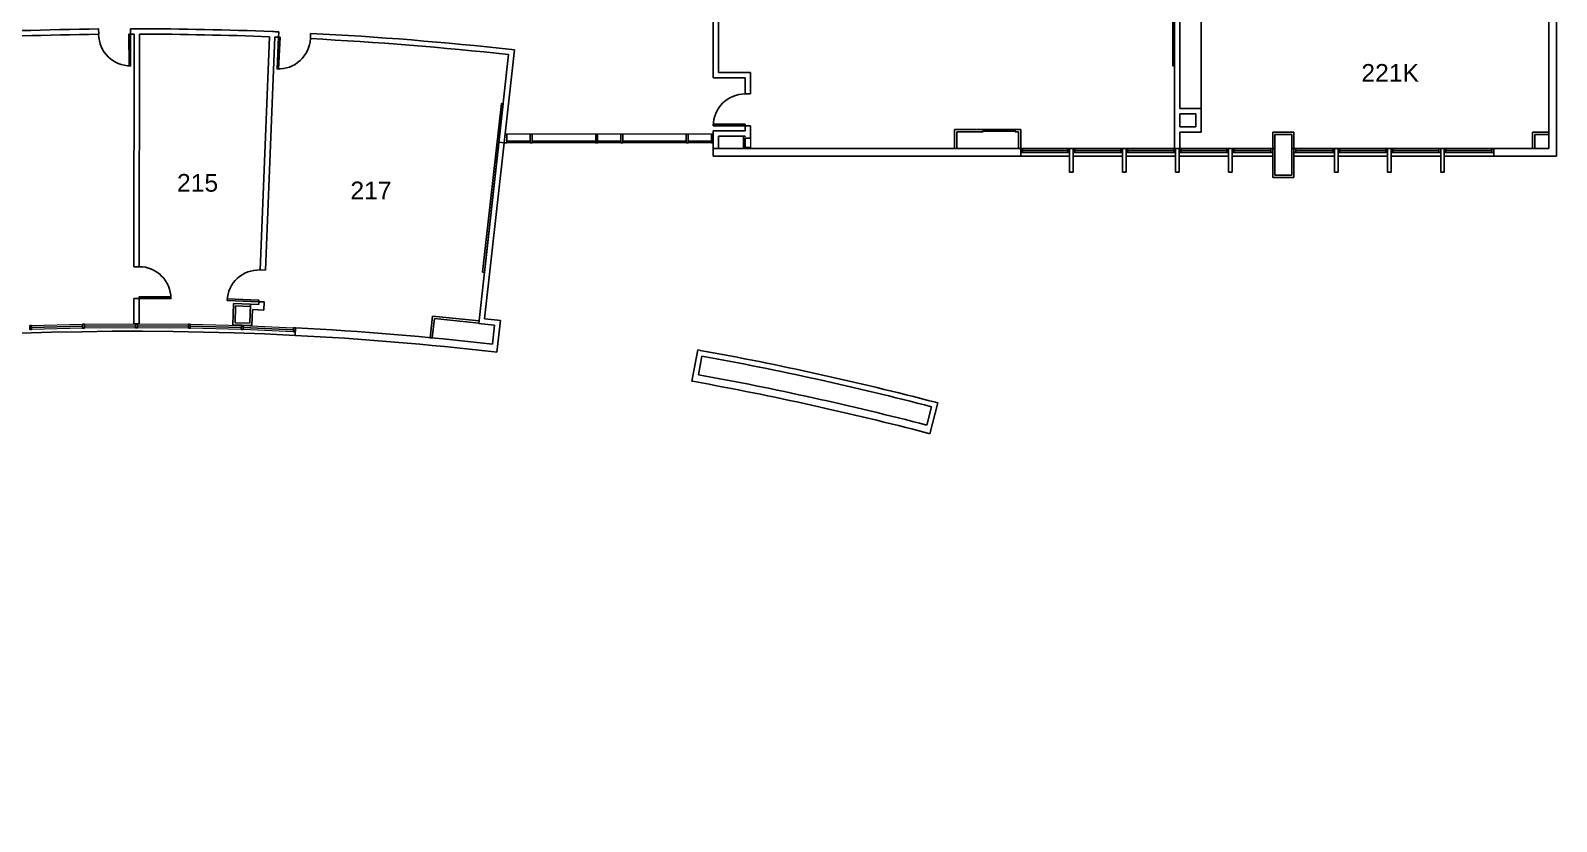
# Model space of a CAD drawing. Header units: inches. Extents: x -60 to 4788, y -1491 to 1233.
# Drawn here: x 3038 to 4764, y -968 to -74 of the extents above; entities that cross this region are included whole.
import ezdxf

# ---------------------------------------------------------------- set-up
doc = ezdxf.new("R2010")
doc.units = ezdxf.units.IN
doc.header["$LTSCALE"] = 48
doc.header["$MEASUREMENT"] = 0
for name, color, linetype, lineweight in [('A-Anno-Note', 231, 'Continuous', 25), ('A-EQPM-FIXD', 2, 'Continuous', 13), ('A-FLOR-CASE', 3, 'Continuous', 25)]:
    doc.layers.add(name, color=color, linetype=linetype, lineweight=lineweight)
for name, color, linetype in [('A-DETL-2', 2, 'Continuous'), ('A-DOOR', 4, 'Continuous'), ('A-GLAZ', 3, 'Continuous'), ('A-WALL', 5, 'Continuous'), ('A-WALL-JAMB', 6, 'Continuous')]:
    doc.layers.add(name, color=color, linetype=linetype)

# ---------------------------------------------------------------- blocks, each defined once
blk = doc.blocks.new('*U193')
at = {"linetype": 'ByBlock', "lineweight": -2}
for p, q in [((0, 0), (0, -8.5)), ((156, 0), (0, 0)), ((0, -8.5), (147.5, -8.5))]:
    blk.add_line(p, q, dxfattribs=at)
at = {"lineweight": -2}
for p, q in [((0, 0), (0, -8.5)), ((156, 0), (0, 0)), ((0, -8.5), (147.5, -8.5))]:
    blk.add_line(p, q, dxfattribs=at)
blk = doc.blocks.new('*U203')
at = {"linetype": 'ByBlock', "lineweight": -2}
for p, q in [((31.2, 0), (-1.2, 0)), ((1.3, -2.5), (31.2, -2.5)), ((31.2, -2.5), (31.2, 0))]:
    blk.add_line(p, q, dxfattribs=at)
at = {"lineweight": -2}
for p, q in [((31.2, 0), (-1.2, 0)), ((1.3, -2.5), (31.2, -2.5)), ((31.2, -2.5), (31.2, 0))]:
    blk.add_line(p, q, dxfattribs=at)
blk = doc.blocks.new('*U204')
at = {"linetype": 'ByBlock', "lineweight": -2}
for p, q in [((21.5, 1.2), (2.5, 1.2)), ((0, -1.2), (24, -1.2))]:
    blk.add_line(p, q, dxfattribs=at)
at = {"lineweight": -2}
for p, q in [((21.5, 1.2), (2.5, 1.2)), ((0, -1.2), (24, -1.2))]:
    blk.add_line(p, q, dxfattribs=at)
blk = doc.blocks.new('*U208')
at = {"linetype": 'ByBlock', "lineweight": -2}
for p, q in [((0, 0), (0, -8.5)), ((62.5, 0), (0, 0)), ((0, -8.5), (71, -8.5))]:
    blk.add_line(p, q, dxfattribs=at)
at = {"lineweight": -2}
for p, q in [((0, 0), (0, -8.5)), ((62.5, 0), (0, 0)), ((0, -8.5), (71, -8.5))]:
    blk.add_line(p, q, dxfattribs=at)
blk = doc.blocks.new('*U228')
at = {"linetype": 'ByBlock', "lineweight": -2}
for p, q in [((206.2, 3), (0, 3)), ((206.2, -3), (206.2, 3)), ((6, -3), (206.2, -3))]:
    blk.add_line(p, q, dxfattribs=at)
at = {"lineweight": -2}
for p, q in [((206.2, 3), (0, 3)), ((206.2, -3), (206.2, 3)), ((6, -3), (206.2, -3))]:
    blk.add_line(p, q, dxfattribs=at)
blk = doc.blocks.new('*U231')
at = {"linetype": 'ByBlock', "lineweight": -2}
for p, q in [((0, 0), (0, -6)), ((20, 0), (0, 0)), ((0, -6), (14, -6))]:
    blk.add_line(p, q, dxfattribs=at)
at = {"lineweight": -2}
for p, q in [((0, 0), (0, -6)), ((20, 0), (0, 0)), ((0, -6), (14, -6))]:
    blk.add_line(p, q, dxfattribs=at)
blk = doc.blocks.new('*U235')
at = {"linetype": 'ByBlock', "lineweight": -2}
for p, q in [((30, 3), (8.5, 3)), ((0, -3), (36, -3))]:
    blk.add_line(p, q, dxfattribs=at)
at = {"lineweight": -2}
for p, q in [((30, 3), (8.5, 3)), ((0, -3), (36, -3))]:
    blk.add_line(p, q, dxfattribs=at)
blk = doc.blocks.new('*U272')
at = {"linetype": 'ByBlock', "lineweight": -2}
for p, q in [((0, 0), (0, -2.5)), ((32.5, 0), (0, 0)), ((0, -2.5), (30, -2.5))]:
    blk.add_line(p, q, dxfattribs=at)
at = {"lineweight": -2}
for p, q in [((0, 0), (0, -2.5)), ((32.5, 0), (0, 0)), ((0, -2.5), (30, -2.5))]:
    blk.add_line(p, q, dxfattribs=at)
blk = doc.blocks.new('*U321')
at = {"linetype": 'ByBlock', "lineweight": -2}
for p, q in [((0, 0), (0, -8.5)), ((348, 0), (0, 0)), ((348, -8.5), (348, 0)), ((0, -8.5), (348, -8.5))]:
    blk.add_line(p, q, dxfattribs=at)
at = {"lineweight": -2}
for p, q in [((0, 0), (0, -8.5)), ((348, 0), (0, 0)), ((348, -8.5), (348, 0)), ((0, -8.5), (348, -8.5))]:
    blk.add_line(p, q, dxfattribs=at)
blk = doc.blocks.new('*U322')
at = {"linetype": 'ByBlock', "lineweight": -2}
for p, q in [((0, 3), (0, -3)), ((99.8, 3), (0, 3)), ((0, -3), (105.8, -3))]:
    blk.add_line(p, q, dxfattribs=at)
at = {"lineweight": -2}
for p, q in [((0, 3), (0, -3)), ((99.8, 3), (0, 3)), ((0, -3), (105.8, -3))]:
    blk.add_line(p, q, dxfattribs=at)
blk = doc.blocks.new('*U329')
at = {"linetype": 'ByBlock', "lineweight": -2}
for p, q in [((0, 3), (381.5, 3)), ((0, 3), (0, -3)), ((0, -3), (18.5, -3)), ((24.5, -3), (39.5, -3)), ((45.5, -3), (147.5, -3)), ((153.5, -3), (201.5, -3)), ((207.5, -3), (381.5, -3))]:
    blk.add_line(p, q, dxfattribs=at)
at = {"lineweight": -2}
for p, q in [((0, 3), (381.5, 3)), ((0, 3), (0, -3)), ((0, -3), (18.5, -3)), ((24.5, -3), (39.5, -3)), ((45.5, -3), (147.5, -3)), ((153.5, -3), (201.5, -3)), ((207.5, -3), (381.5, -3))]:
    blk.add_line(p, q, dxfattribs=at)
blk = doc.blocks.new('*U365')
at = {"linetype": 'ByBlock', "lineweight": -2}
for p, q in [((0, -6), (36, -6)), ((42, 0), (6, 0))]:
    blk.add_line(p, q, dxfattribs=at)
at = {"lineweight": -2}
for p, q in [((0, -6), (36, -6)), ((42, 0), (6, 0))]:
    blk.add_line(p, q, dxfattribs=at)
blk = doc.blocks.new('*U366')
at = {"linetype": 'ByBlock', "lineweight": -2}
for p, q in [((30, 0), (0, 0)), ((0, -6), (36, -6))]:
    blk.add_line(p, q, dxfattribs=at)
at = {"lineweight": -2}
for p, q in [((30, 0), (0, 0)), ((0, -6), (36, -6))]:
    blk.add_line(p, q, dxfattribs=at)
blk = doc.blocks.new('*U368')
at = {"linetype": 'ByBlock', "lineweight": -2}
for p, q in [((121.5, 0), (-6, 0)), ((223.5, 0), (151.5, 0)), ((0, -6), (124.5, -6)), ((127, -6), (146, -6)), ((148.5, -6), (217.5, -6))]:
    blk.add_line(p, q, dxfattribs=at)
at = {"lineweight": -2}
for p, q in [((121.5, 0), (-6, 0)), ((223.5, 0), (151.5, 0)), ((0, -6), (124.5, -6)), ((127, -6), (146, -6)), ((148.5, -6), (217.5, -6))]:
    blk.add_line(p, q, dxfattribs=at)
blk = doc.blocks.new('*U426')
at = {"linetype": 'ByBlock', "lineweight": -2}
for p, q in [((21, 0.1), (18, 0)), ((-3, -6), (0, -6))]:
    blk.add_line(p, q, dxfattribs=at)
at = {"lineweight": -2}
for p, q in [((21, 0.1), (18, 0)), ((-3, -6), (0, -6))]:
    blk.add_line(p, q, dxfattribs=at)
at = {"linetype": 'ByBlock', "lineweight": -2, "extrusion": (4.45465e-44, 5.13544e-45, -1)}
blk.add_arc((0, 3588), 3588, 269.7126, 269.9521, dxfattribs=at)
at = {"lineweight": -2, "extrusion": (4.45465e-44, 5.13544e-45, -1)}
blk.add_arc((0, 3588), 3588, 269.7126, 269.9521, dxfattribs=at)
at = {"linetype": 'ByBlock', "lineweight": -2}
blk.add_arc((0, 3588), 3594, 270, 270.2395, dxfattribs=at)
at = {"lineweight": -2}
blk.add_arc((0, 3588), 3594, 270, 270.2395, dxfattribs=at)
blk = doc.blocks.new('*U438')
at = {"linetype": 'ByBlock', "lineweight": -2}
for p, q in [((16.9, 1.3), (-2.5, 1.3)), ((16.9, -1.2), (16.9, 1.3)), ((0, -1.2), (16.9, -1.2))]:
    blk.add_line(p, q, dxfattribs=at)
at = {"lineweight": -2}
for p, q in [((16.9, 1.3), (-2.5, 1.3)), ((16.9, -1.2), (16.9, 1.3)), ((0, -1.2), (16.9, -1.2))]:
    blk.add_line(p, q, dxfattribs=at)
blk = doc.blocks.new('*U439')
at = {"linetype": 'ByBlock', "lineweight": -2}
for p, q in [((20.3, 0), (1.3, 0)), ((-1.3, -2.5), (22.7, -2.5))]:
    blk.add_line(p, q, dxfattribs=at)
at = {"lineweight": -2}
for p, q in [((20.3, 0), (1.3, 0)), ((-1.3, -2.5), (22.7, -2.5))]:
    blk.add_line(p, q, dxfattribs=at)
blk = doc.blocks.new('*U440')
at = {"linetype": 'ByBlock', "lineweight": -2}
for p, q in [((5.3, 0), (1.3, 0)), ((5.3, -2.5), (5.3, 0)), ((-1.2, -2.5), (5.3, -2.5))]:
    blk.add_line(p, q, dxfattribs=at)
at = {"lineweight": -2}
for p, q in [((5.3, 0), (1.3, 0)), ((5.3, -2.5), (5.3, 0)), ((-1.2, -2.5), (5.3, -2.5))]:
    blk.add_line(p, q, dxfattribs=at)
blk = doc.blocks.new('*U441')
at = {"linetype": 'ByBlock', "lineweight": -2}
for p, q in [((19, 1.2), (-2.5, 1.2)), ((19, -1.2), (19, 1.2)), ((0, -1.2), (19, -1.2))]:
    blk.add_line(p, q, dxfattribs=at)
at = {"lineweight": -2}
for p, q in [((19, 1.2), (-2.5, 1.2)), ((19, -1.2), (19, 1.2)), ((0, -1.2), (19, -1.2))]:
    blk.add_line(p, q, dxfattribs=at)
blk = doc.blocks.new('*U442')
at = {"linetype": 'ByBlock', "lineweight": -2}
for p, q in [((0, 1.2), (0, -1.2)), ((21.5, 1.2), (0, 1.2)), ((0, -1.2), (19, -1.2))]:
    blk.add_line(p, q, dxfattribs=at)
at = {"lineweight": -2}
for p, q in [((0, 1.2), (0, -1.2)), ((21.5, 1.2), (0, 1.2)), ((0, -1.2), (19, -1.2))]:
    blk.add_line(p, q, dxfattribs=at)
blk = doc.blocks.new('*U446')
at = {"linetype": 'ByBlock', "lineweight": -2}
for p, q in [((0, 3), (0, -3)), ((28.5, 3), (0, 3)), ((28.5, -3), (28.5, 3)), ((64.5, 3), (64.5, -3)), ((327.5, 3), (64.5, 3)), ((0, -3), (28.5, -3)), ((64.5, -3), (327.5, -3))]:
    blk.add_line(p, q, dxfattribs=at)
at = {"lineweight": -2}
for p, q in [((0, 3), (0, -3)), ((28.5, 3), (0, 3)), ((28.5, -3), (28.5, 3)), ((64.5, 3), (64.5, -3)), ((327.5, 3), (64.5, 3)), ((0, -3), (28.5, -3)), ((64.5, -3), (327.5, -3))]:
    blk.add_line(p, q, dxfattribs=at)
blk = doc.blocks.new('*U449')
at = {"linetype": 'ByBlock', "lineweight": -2}
for p, q in [((6.1, 3), (3, 3)), ((6.1, -3), (6.1, 3)), ((42.1, 3), (42.1, -3)), ((306, 3), (42.1, 3)), ((-3, -3), (6.1, -3)), ((42.1, -3), (306, -3))]:
    blk.add_line(p, q, dxfattribs=at)
at = {"lineweight": -2}
for p, q in [((6.1, 3), (3, 3)), ((6.1, -3), (6.1, 3)), ((42.1, 3), (42.1, -3)), ((306, 3), (42.1, 3)), ((-3, -3), (6.1, -3)), ((42.1, -3), (306, -3))]:
    blk.add_line(p, q, dxfattribs=at)
blk = doc.blocks.new('*U451')
at = {"linetype": 'ByBlock', "lineweight": -2}
for p, q in [((812.5, 79.6), (815.4, 80.2)), ((431.4, 17.9), (430.7, 23.9)), ((466.5, 28), (467.2, 22.1)), ((228.3, 0.7), (227.9, 6.7)), ((263.8, 8.9), (264.2, 3)), ((-3, -6), (0, -6))]:
    blk.add_line(p, q, dxfattribs=at)
at = {"lineweight": -2}
for p, q in [((812.5, 79.6), (815.4, 80.2)), ((431.4, 17.9), (430.7, 23.9)), ((466.5, 28), (467.2, 22.1)), ((228.3, 0.7), (227.9, 6.7)), ((263.8, 8.9), (264.2, 3)), ((-3, -6), (0, -6))]:
    blk.add_line(p, q, dxfattribs=at)
at = {"linetype": 'ByBlock', "lineweight": -2, "extrusion": (4.45714e-44, 4.91483e-45, -1)}
for start, end in [(258.0194, 263.1198), (263.7967, 265.9655), (263.6495, 263.7084), (266.645, 269.9559), (266.0538, 266.1153)]:
    blk.add_arc((0, 3894), 3894, start, end, dxfattribs=at)
at = {"lineweight": -2, "extrusion": (4.45714e-44, 4.91483e-45, -1)}
for start, end in [(258.0194, 263.1198), (263.7967, 265.9655), (263.6495, 263.7084), (266.645, 269.9559), (266.0538, 266.1153)]:
    blk.add_arc((0, 3894), 3894, start, end, dxfattribs=at)
at = {"linetype": 'ByBlock', "lineweight": -2}
for start, end in [(276.8798, 282.0248), (276.2475, 276.3509), (270, 273.3554), (273.8843, 273.9904), (273.9904, 276.2475)]:
    blk.add_arc((0, 3894), 3900, start, end, dxfattribs=at)
at = {"lineweight": -2}
for start, end in [(276.8798, 282.0248), (276.2475, 276.3509), (270, 273.3554), (273.8843, 273.9904), (273.9904, 276.2475)]:
    blk.add_arc((0, 3894), 3900, start, end, dxfattribs=at)
blk = doc.blocks.new('*U514')
at = {"linetype": 'ByBlock', "lineweight": -2}
for p, q in [((50.5, 1.2), (-2.5, 1.2)), ((50.5, -1.3), (50.5, 1.2)), ((0, -1.3), (50.5, -1.3))]:
    blk.add_line(p, q, dxfattribs=at)
at = {"lineweight": -2}
for p, q in [((50.5, 1.2), (-2.5, 1.2)), ((50.5, -1.3), (50.5, 1.2)), ((0, -1.3), (50.5, -1.3))]:
    blk.add_line(p, q, dxfattribs=at)
blk = doc.blocks.new('*U515')
at = {"linetype": 'ByBlock', "lineweight": -2}
for p, q in [((23.4, 0), (1.3, 0)), ((23.4, -2.5), (23.4, 0)), ((-1.2, -2.5), (23.4, -2.5))]:
    blk.add_line(p, q, dxfattribs=at)
at = {"lineweight": -2}
for p, q in [((23.4, 0), (1.3, 0)), ((23.4, -2.5), (23.4, 0)), ((-1.2, -2.5), (23.4, -2.5))]:
    blk.add_line(p, q, dxfattribs=at)
blk = doc.blocks.new('*U534')
at = {"linetype": 'ByBlock', "lineweight": -2}
for p, q in [((-2, 0), (11.8, 0)), ((10.5, 2), (0, 2))]:
    blk.add_line(p, q, dxfattribs=at)
at = {"lineweight": -2}
for p, q in [((-2, 0), (11.8, 0)), ((10.5, 2), (0, 2))]:
    blk.add_line(p, q, dxfattribs=at)
blk = doc.blocks.new('*U535')
at = {"linetype": 'ByBlock', "lineweight": -2}
for p, q in [((8, 0), (2, 0)), ((8, -1.3), (8, 0)), ((0, -1.3), (8, -1.3))]:
    blk.add_line(p, q, dxfattribs=at)
at = {"lineweight": -2}
for p, q in [((8, 0), (2, 0)), ((8, -1.3), (8, 0)), ((0, -1.3), (8, -1.3))]:
    blk.add_line(p, q, dxfattribs=at)
blk = doc.blocks.new('*U536')
at = {"linetype": 'ByBlock', "lineweight": -2}
for p, q in [((0, 0), (-6, 0)), ((0, -2), (2, -2))]:
    blk.add_line(p, q, dxfattribs=at)
at = {"lineweight": -2}
for p, q in [((0, 0), (-6, 0)), ((0, -2), (2, -2))]:
    blk.add_line(p, q, dxfattribs=at)
blk = doc.blocks.new('*U537')
at = {"linetype": 'ByBlock', "lineweight": -2}
for p, q in [((2.3, 0), (2, 0)), ((14, 0), (8.3, 0)), ((0, -6), (14, -6)), ((14, -6), (14, 0)), ((50, 0), (50, -6)), ((68.3, 0), (50, 0)), ((50, -6), (74.3, -6))]:
    blk.add_line(p, q, dxfattribs=at)
at = {"lineweight": -2}
for p, q in [((2.3, 0), (2, 0)), ((14, 0), (8.3, 0)), ((0, -6), (14, -6)), ((14, -6), (14, 0)), ((50, 0), (50, -6)), ((68.3, 0), (50, 0)), ((50, -6), (74.3, -6))]:
    blk.add_line(p, q, dxfattribs=at)
blk = doc.blocks.new('*U542')
at = {"linetype": 'ByBlock', "lineweight": -2}
for p, q in [((0, 0), (-3, 0)), ((226.6, -1.3), (226, 7.2))]:
    blk.add_line(p, q, dxfattribs=at)
at = {"lineweight": -2}
for p, q in [((0, 0), (-3, 0)), ((226.6, -1.3), (226, 7.2))]:
    blk.add_line(p, q, dxfattribs=at)
at = {"linetype": 'ByBlock', "lineweight": -2, "extrusion": (4.45463e-44, 5.137e-45, -1)}
blk.add_arc((0, 3558), 3558, 266.3574, 270, dxfattribs=at)
at = {"lineweight": -2, "extrusion": (4.45463e-44, 5.137e-45, -1)}
blk.add_arc((0, 3558), 3558, 266.3574, 270, dxfattribs=at)
at = {"linetype": 'ByBlock', "lineweight": -2}
blk.add_arc((0, 3558), 3566.5, 270.0488, 273.6426, dxfattribs=at)
at = {"lineweight": -2}
blk.add_arc((0, 3558), 3566.5, 270.0488, 273.6426, dxfattribs=at)
blk = doc.blocks.new('*U550')
at = {"linetype": 'ByBlock', "lineweight": -2}
for p, q in [((0, 0), (0, -2.5)), ((30, 0), (0, 0)), ((0, -2.5), (32.5, -2.5))]:
    blk.add_line(p, q, dxfattribs=at)
at = {"lineweight": -2}
for p, q in [((0, 0), (0, -2.5)), ((30, 0), (0, 0)), ((0, -2.5), (32.5, -2.5))]:
    blk.add_line(p, q, dxfattribs=at)
blk = doc.blocks.new('*U564')
at = {"linetype": 'ByBlock', "lineweight": -2}
for p, q in [((16.4, 1.2), (0, 1.2)), ((-2.5, -1.2), (18.9, -1.2))]:
    blk.add_line(p, q, dxfattribs=at)
at = {"lineweight": -2}
for p, q in [((16.4, 1.2), (0, 1.2)), ((-2.5, -1.2), (18.9, -1.2))]:
    blk.add_line(p, q, dxfattribs=at)
blk = doc.blocks.new('*U574')
at = {"linetype": 'ByBlock', "lineweight": -2}
for p, q in [((22.8, 0), (1.3, 0)), ((-1.2, -2.5), (16.8, -2.5))]:
    blk.add_line(p, q, dxfattribs=at)
at = {"lineweight": -2}
for p, q in [((22.8, 0), (1.3, 0)), ((-1.2, -2.5), (16.8, -2.5))]:
    blk.add_line(p, q, dxfattribs=at)
blk = doc.blocks.new('*U575')
at = {"linetype": 'ByBlock', "lineweight": -2}
for p, q in [((9.4, 3), (0, 3)), ((2.5, -3), (15.4, -3))]:
    blk.add_line(p, q, dxfattribs=at)
at = {"lineweight": -2}
for p, q in [((9.4, 3), (0, 3)), ((2.5, -3), (15.4, -3))]:
    blk.add_line(p, q, dxfattribs=at)
blk = doc.blocks.new('*U28')
at = {"linetype": 'ByBlock', "lineweight": -2}
for p, q in [((272.3, 4.3), (275.2, 4.6)), ((-3, -6), (0, -6))]:
    blk.add_line(p, q, dxfattribs=at)
at = {"lineweight": -2}
for p, q in [((272.3, 4.3), (275.2, 4.6)), ((-3, -6), (0, -6))]:
    blk.add_line(p, q, dxfattribs=at)
at = {"linetype": 'ByBlock', "lineweight": -2}
blk.add_arc((0, 3588), 3594, 270, 274.3447, dxfattribs=at)
at = {"lineweight": -2}
blk.add_arc((0, 3588), 3594, 270, 274.3447, dxfattribs=at)
at = {"linetype": 'ByBlock', "lineweight": -2, "extrusion": (4.3391e-44, 1.13131e-44, -1)}
blk.add_arc((0, 3588), 3588, 265.7032, 269.9521, dxfattribs=at)
at = {"lineweight": -2, "extrusion": (4.3391e-44, 1.13131e-44, -1)}
blk.add_arc((0, 3588), 3588, 265.7032, 269.9521, dxfattribs=at)
blk = doc.blocks.new('*U29')
at = {"linetype": 'ByBlock', "lineweight": -2}
for p, q in [((36, 3), (0, 3)), ((8.5, -3), (30, -3))]:
    blk.add_line(p, q, dxfattribs=at)
at = {"lineweight": -2}
for p, q in [((36, 3), (0, 3)), ((8.5, -3), (30, -3))]:
    blk.add_line(p, q, dxfattribs=at)
blk = doc.blocks.new('*U30')
at = {"linetype": 'ByBlock', "lineweight": -2}
for p, q in [((30, 3), (8.5, 3)), ((0, -3), (36, -3))]:
    blk.add_line(p, q, dxfattribs=at)
at = {"lineweight": -2}
for p, q in [((30, 3), (8.5, 3)), ((0, -3), (36, -3))]:
    blk.add_line(p, q, dxfattribs=at)
blk = doc.blocks.new('*U31')
at = {"linetype": 'ByBlock', "lineweight": -2}
for p, q in [((272.6, 10.5), (269.7, 10.2)), ((0, 0), (-3, 0))]:
    blk.add_line(p, q, dxfattribs=at)
at = {"lineweight": -2}
for p, q in [((272.6, 10.5), (269.7, 10.2)), ((0, 0), (-3, 0))]:
    blk.add_line(p, q, dxfattribs=at)
at = {"linetype": 'ByBlock', "lineweight": -2, "extrusion": (4.33911e-44, 1.13128e-44, -1)}
blk.add_arc((0, 3558), 3558, 265.6535, 270, dxfattribs=at)
at = {"lineweight": -2, "extrusion": (4.33911e-44, 1.13128e-44, -1)}
blk.add_arc((0, 3558), 3558, 265.6535, 270, dxfattribs=at)
at = {"linetype": 'ByBlock', "lineweight": -2}
blk.add_arc((0, 3558), 3566.5, 270.0481, 274.2977, dxfattribs=at)
at = {"lineweight": -2}
blk.add_arc((0, 3558), 3566.5, 270.0481, 274.2977, dxfattribs=at)
blk = doc.blocks.new('*U62')
at = {"linetype": 'ByBlock', "lineweight": -2}
for p, q in [((19, 0), (0, 0)), ((-2.5, -2.5), (21.5, -2.5))]:
    blk.add_line(p, q, dxfattribs=at)
at = {"lineweight": -2}
for p, q in [((19, 0), (0, 0)), ((-2.5, -2.5), (21.5, -2.5))]:
    blk.add_line(p, q, dxfattribs=at)
blk = doc.blocks.new('*U63')
at = {"linetype": 'ByBlock', "lineweight": -2}
for p, q in [((16, 0), (0, 0)), ((16, -2.5), (16, 0)), ((-2.5, -2.5), (16, -2.5))]:
    blk.add_line(p, q, dxfattribs=at)
at = {"lineweight": -2}
for p, q in [((16, 0), (0, 0)), ((16, -2.5), (16, 0)), ((-2.5, -2.5), (16, -2.5))]:
    blk.add_line(p, q, dxfattribs=at)
blk = doc.blocks.new('*U64')
at = {"linetype": 'ByBlock', "lineweight": -2}
for p, q in [((0, 0), (0, -2.5)), ((16, 0), (0, 0)), ((0, -2.5), (18.5, -2.5))]:
    blk.add_line(p, q, dxfattribs=at)
at = {"lineweight": -2}
for p, q in [((0, 0), (0, -2.5)), ((16, 0), (0, 0)), ((0, -2.5), (18.5, -2.5))]:
    blk.add_line(p, q, dxfattribs=at)
blk = doc.blocks.new('*U65')
at = {"linetype": 'ByBlock', "lineweight": -2}
for p, q in [((27, 0), (3, 0)), ((3, -6), (21, -6))]:
    blk.add_line(p, q, dxfattribs=at)
at = {"lineweight": -2}
for p, q in [((27, 0), (3, 0)), ((3, -6), (21, -6))]:
    blk.add_line(p, q, dxfattribs=at)
blk = doc.blocks.new('*U66')
at = {"linetype": 'ByBlock', "lineweight": -2}
for p, q in [((15, 0), (0, 0)), ((-6, -6), (21, -6))]:
    blk.add_line(p, q, dxfattribs=at)
at = {"lineweight": -2}
for p, q in [((15, 0), (0, 0)), ((-6, -6), (21, -6))]:
    blk.add_line(p, q, dxfattribs=at)
blk = doc.blocks.new('*U67')
at = {"linetype": 'ByBlock', "lineweight": -2}
for p, q in [((21, 0), (3, 0)), ((3, -6), (27, -6))]:
    blk.add_line(p, q, dxfattribs=at)
at = {"lineweight": -2}
for p, q in [((21, 0), (3, 0)), ((3, -6), (27, -6))]:
    blk.add_line(p, q, dxfattribs=at)
blk = doc.blocks.new('*U78')
at = {"linetype": 'ByBlock', "lineweight": -2}
for p, q in [((0, 0), (0, -2.5)), ((16, 0), (0, 0)), ((0, -2.5), (18.5, -2.5))]:
    blk.add_line(p, q, dxfattribs=at)
at = {"lineweight": -2}
for p, q in [((0, 0), (0, -2.5)), ((16, 0), (0, 0)), ((0, -2.5), (18.5, -2.5))]:
    blk.add_line(p, q, dxfattribs=at)
blk = doc.blocks.new('*U79')
at = {"linetype": 'ByBlock', "lineweight": -2}
for p, q in [((16, 0), (0, 0)), ((16, -2.5), (16, 0)), ((-2.5, -2.5), (16, -2.5))]:
    blk.add_line(p, q, dxfattribs=at)
at = {"lineweight": -2}
for p, q in [((16, 0), (0, 0)), ((16, -2.5), (16, 0)), ((-2.5, -2.5), (16, -2.5))]:
    blk.add_line(p, q, dxfattribs=at)

msp = doc.modelspace()

# ---------------------------------------------------------------- linework, layer by layer
at = {"layer": 'A-DETL-2'}
msp.add_lwpolyline([(4151.5, -186), (4115.5, -186), (4115.5, -187.7), (4151.5, -187.7)], close=True, dxfattribs=at)
at = {"layer": 'A-DOOR', "linetype": 'ByBlock', "lineweight": -2}
for points in [[(3150.6, -78), (3148.9, -78), (3149.1, -114), (3150.8, -114)], [(3318.2, -81.4), (3319.9, -81.5), (3318.2, -117.5), (3316.5, -117.4)], [(3846, -181.7), (3846, -180), (3810, -180), (3810, -181.7)], [(3160.4, -377), (3160.4, -375.2), (3196.4, -375.2), (3196.4, -377)], [(3295.9, -380.7), (3296, -378.9), (3260, -377.5), (3260, -379.2)]]:
    msp.add_lwpolyline(points, close=True, dxfattribs=at)
for centre, start, end in [((3150.6, -78), 180.3229, 270.3229), ((3846, -181.7), 90, 180), ((3295.9, -380.7), 87.6979, 177.6979)]:
    msp.add_arc(centre, 36, start, end, dxfattribs=at)
at = {"layer": 'A-DOOR', "linetype": 'ByBlock', "lineweight": -2, "extrusion": (9.95682e-60, -3.45688e-58, -1)}
msp.add_arc((-3318.2, -81.4), 36, 182.6727, 272.6727, dxfattribs=at)
at = {"layer": 'A-DOOR', "linetype": 'ByBlock', "lineweight": -2, "extrusion": (-1.13895e-55, -1.31125e-54, -1)}
msp.add_arc((-3160.4, -377), 36, 90.045, 180.045, dxfattribs=at)
at = {"layer": 'A-EQPM-FIXD'}
msp.add_line((3852, -195.7), (3852, -206.2), dxfattribs=at)
at = {"layer": 'A-FLOR-CASE'}
for points in [[(4330, 78), (4330, -114), (4332, -114), (4332, 78)], [(4338, -162), (4362, -162), (4362, -60), (4338, -60)], [(3549, -347.3), (3570.2, -156.5), (3572.2, -156.7), (3551, -347.6)]]:
    msp.add_lwpolyline(points, close=True, dxfattribs=at)
at = {"layer": 'A-GLAZ', "linetype": 'Continuous', "lineweight": 18}
for p, q in [((3808, -191), (3576.4, -191)), ((3808, -201), (3576.4, -201))]:
    msp.add_line(p, q, dxfattribs=at)
at = {"layer": 'A-GLAZ', "linetype": 'Continuous', "lineweight": -3}
for p, q in [((3603, -199), (3576.4, -199)), ((3677, -199), (3605, -199)), ((3705.5, -199), (3679, -199)), ((3779.5, -199), (3707.5, -199)), ((3808, -199), (3781.5, -199))]:
    msp.add_line(p, q, dxfattribs=at)
at = {"layer": 'A-GLAZ'}
for p, q in [((4158, -216), (4213, -216)), ((4160, -207.5), (4211, -207.5)), ((4160, -209.8), (4211, -209.8)), ((4211, -212), (4160, -212)), ((4217, -216), (4273, -216)), ((4271, -207.5), (4219, -207.5)), ((4271, -209.8), (4219, -209.8)), ((4219, -212), (4271, -212)), ((4333, -216), (4277, -216)), ((4279, -207.5), (4331, -207.5)), ((4279, -209.8), (4331, -209.8)), ((4331, -212), (4279, -212)), ((4393, -216), (4337, -216)), ((4339, -207.5), (4391, -207.5)), ((4339, -209.8), (4391, -209.8)), ((4391, -212), (4339, -212)), ((4397, -216), (4443, -216)), ((4441, -207.5), (4399, -207.5)), ((4441, -209.8), (4399, -209.8)), ((4399, -212), (4441, -212)), ((4467, -216), (4513, -216)), ((4511, -207.5), (4469, -207.5)), ((4511, -209.8), (4469, -209.8)), ((4469, -212), (4511, -212)), ((4573, -216), (4517, -216)), ((4519, -207.5), (4571, -207.5)), ((4519, -209.8), (4571, -209.8)), ((4571, -212), (4519, -212)), ((4633, -216), (4577, -216)), ((4579, -207.5), (4631, -207.5)), ((4579, -209.8), (4631, -209.8)), ((4631, -212), (4579, -212)), ((4637, -216), (4693, -216)), ((4691, -207.5), (4639, -207.5)), ((4691, -209.8), (4639, -209.8)), ((4639, -212), (4691, -212))]:
    msp.add_line(p, q, dxfattribs=at)
at = {"layer": 'A-GLAZ', "linetype": 'ByBlock', "lineweight": 18}
for points in [[(3038.6, -407.4), (3096.5, -406)], [(3096.5, -410.5), (3038.7, -411.9)], [(3098.5, -405.9), (3156.4, -405.5)], [(3156.4, -410), (3098.5, -410.4)], [(3158.4, -405.5), (3216.2, -406)], [(3216.2, -410.5), (3158.4, -410)], [(3218.2, -406.1), (3276.1, -407.6)], [(3276, -412.1), (3218.2, -410.6)], [(3335, -414.6), (3278, -412.1)], [(3278.1, -407.6), (3335.2, -410.1)]]:
    msp.add_lwpolyline(points, dxfattribs=at)
at = {"layer": 'A-GLAZ', "linetype": 'ByBlock', "lineweight": -2}
for points in [[(3038.7, -409.6), (3096.5, -408.2)], [(3098.5, -408.2), (3156.4, -407.8)], [(3158.4, -407.8), (3216.2, -408.3)], [(3218.2, -408.3), (3276, -409.8)], [(3278, -409.9), (3335.1, -412.3)]]:
    msp.add_lwpolyline(points, dxfattribs=at)
at = {"layer": 'A-GLAZ'}
msp.add_arc((3154.6, -3972), 3558, 87.0644, 122.412, dxfattribs=at)
at = {"layer": 'A-WALL-JAMB', "linetype": 'Continuous', "lineweight": -3}
for points in [[(3576.4, -191), (3574.4, -191), (3573.3, -201), (3576.4, -201)], [(3603, -191), (3605, -191), (3605, -201), (3603, -201)], [(3677, -191), (3679, -191), (3679, -201), (3677, -201)], [(3705.5, -191), (3707.5, -191), (3707.5, -201), (3705.5, -201)], [(3781.5, -191), (3779.5, -191), (3779.5, -201), (3781.5, -201)], [(3808, -191), (3810, -191), (3810, -201), (3808, -201)]]:
    msp.add_lwpolyline(points, close=True, dxfattribs=at)
at = {"layer": 'A-WALL-JAMB'}
for points in [[(4160, -207.5), (4160, -212), (4158, -212), (4158, -207.5)], [(4213, -207.5), (4213, -212), (4211, -212), (4211, -207.5)], [(4213, -207.5), (4217, -207.5), (4217, -234), (4213, -234)], [(4219, -207.5), (4219, -212), (4217, -212), (4217, -207.5)], [(4271, -207.5), (4271, -212), (4273, -212), (4273, -207.5)], [(4277, -207.5), (4273, -207.5), (4273, -234), (4277, -234)], [(4277, -207.5), (4277, -212), (4279, -212), (4279, -207.5)], [(4331, -207.5), (4331, -212), (4333, -212), (4333, -207.5)], [(4337, -207.5), (4333, -207.5), (4333, -234), (4337, -234)], [(4337, -207.5), (4337, -212), (4339, -212), (4339, -207.5)], [(4391, -207.5), (4391, -212), (4393, -212), (4393, -207.5)], [(4397, -207.5), (4393, -207.5), (4393, -234), (4397, -234)], [(4397, -207.5), (4397, -212), (4399, -212), (4399, -207.5)], [(4443, -207.5), (4443, -212), (4441, -212), (4441, -207.5)], [(4469, -207.5), (4469, -212), (4467, -212), (4467, -207.5)], [(4511, -207.5), (4511, -212), (4513, -212), (4513, -207.5)], [(4517, -207.5), (4513, -207.5), (4513, -234), (4517, -234)], [(4517, -207.5), (4517, -212), (4519, -212), (4519, -207.5)], [(4571, -207.5), (4571, -212), (4573, -212), (4573, -207.5)], [(4577, -207.5), (4573, -207.5), (4573, -234), (4577, -234)], [(4577, -207.5), (4577, -212), (4579, -212), (4579, -207.5)], [(4631, -207.5), (4631, -212), (4633, -212), (4633, -207.5)], [(4637, -207.5), (4633, -207.5), (4633, -234), (4637, -234)], [(4637, -207.5), (4637, -212), (4639, -212), (4639, -207.5)], [(4693, -207.5), (4693, -212), (4691, -212), (4691, -207.5)]]:
    msp.add_lwpolyline(points, close=True, dxfattribs=at)
at = {"layer": 'A-WALL-JAMB', "linetype": 'ByBlock', "lineweight": -2}
for points in [[(3036.6, -407.5), (3038.6, -407.4), (3038.7, -411.9), (3036.7, -412)], [(3096.5, -406), (3098.5, -405.9), (3098.5, -410.4), (3096.5, -410.5)], [(3156.4, -405.5), (3158.4, -405.5), (3158.4, -410), (3156.4, -410)], [(3216.2, -406), (3218.2, -406.1), (3218.2, -410.6), (3216.2, -410.5)], [(3276.1, -407.6), (3278.1, -407.6), (3278, -412.1), (3276, -412.1)], [(3335.2, -410.1), (3337.2, -410.2), (3337, -414.7), (3335, -414.6)]]:
    msp.add_lwpolyline(points, close=True, dxfattribs=at)

# ---------------------------------------------------------------- block references
at = {"layer": 'A-WALL'}
for name, p, rotation in [('*U329', (4335, -207.5), 90.00110433531528), ('*U368', (3810, -121.5), 89.99999967728147), ('*U451', (3581.4, -101.5), 173.7074925624246), ('*U193', (4764, -60), 270), ('*U446', (3157.4, -405.5), 89.95495225212136), ('*U449', (3298.7, -386.9), 87.69787681617014), ('*U322', (3570.3, -200.7), 83.6633616264911), ('*U365', (3810, -121.5), 4.071109992273301e-12), ('*U537', (3846, -195.7), 90.00000030849243), ('*U65', (4335, -162), 1.628443996909321e-12), ('*U66', (4356, -183), 90), ('*U231', (3810, -207.5), 89.99999968314388), ('*U366', (3846, -193.5), 179.9999999999088), ('*U442', (4084.2, -207.5), 90), ('*U550', (4115.5, -188.5), 179.9999999994675), ('*U440', (4156.7, -188.5), 179.9999999994675), ('*U441', (4156.7, -188.5), 270), ('*U67', (4335, -183), 1.628443996909321e-12), ('*U62', (4464.5, -191.5), 179.9999999994675), ('*U63', (4445.5, -191.5), 270), ('*U64', (4464.5, -207.5), 90), ('*U78', (4755.5, -191.5), 179.9999999994675), ('*U79', (4739.5, -191.5), 270), ('*U228', (3547.6, -405.6), 83.66336162649091), ('*U534', (3844, -195.7), 270), ('*U536', (3846, -195.7), 180), ('*U321', (3810, -207.5), 9.933508381146855e-11), ('*U203', (4443, -238.8), 90), ('*U272', (4467, -207.5), 270), ('*U208', (4693, -207.5), 1.009635278083779e-10), ('*U204', (4443, -238.8), 5.94382058871902e-10), ('*U439', (3269.5, -384.1), 268.7171627510184), ('*U438', (3269.5, -384.1), 357.9786272031458), ('*U574', (3285.4, -406.2), 87.3441656778174), ('*U575', (3286.3, -386.4), 357.7988235671413), ('*U515', (3494.6, -398.3), 263.6633615658291), ('*U514', (3494.6, -398.3), 354.0517422112498), ('*U564', (3269, -405.6), 357.9786272031458), ('*U542', (3562.2, -437.4), 173.4218103796868), ('*U426', (3565.5, -407.6), 173.423818515555), ('*U235', (3562.2, -437.4), 83.66336162649125), ('*U28', (4059.8, -500.1), 165.3869160619777), ('*U29', (3788.7, -471), 79.47094034639333), ('*U31', (4052.2, -529.1), 165.3873315531047), ('*U30', (4052.2, -529.1), 75.33900980213188)]:
    msp.add_blockref(name, p, dxfattribs=dict(at, rotation=rotation))
msp.add_blockref('*U535', (3844, -206.2), dxfattribs=at)

# ---------------------------------------------------------------- texts
at = {"layer": 'A-Anno-Note', "char_height": 20, "attachment_point": 1}
for s, insert in [('{\\fArial|b0|i0|c0|p34;221K}', (4543.2, -111.9)), ('{\\fArial|b0|i0|c0|p34;215}', (3203.2, -236.2)), ('{\\fArial|b0|i0|c0|p34;217}', (3399.4, -244.8))]:
    msp.add_mtext(s, dxfattribs=dict(at, insert=insert))

doc.saveas('drawing.dxf')
